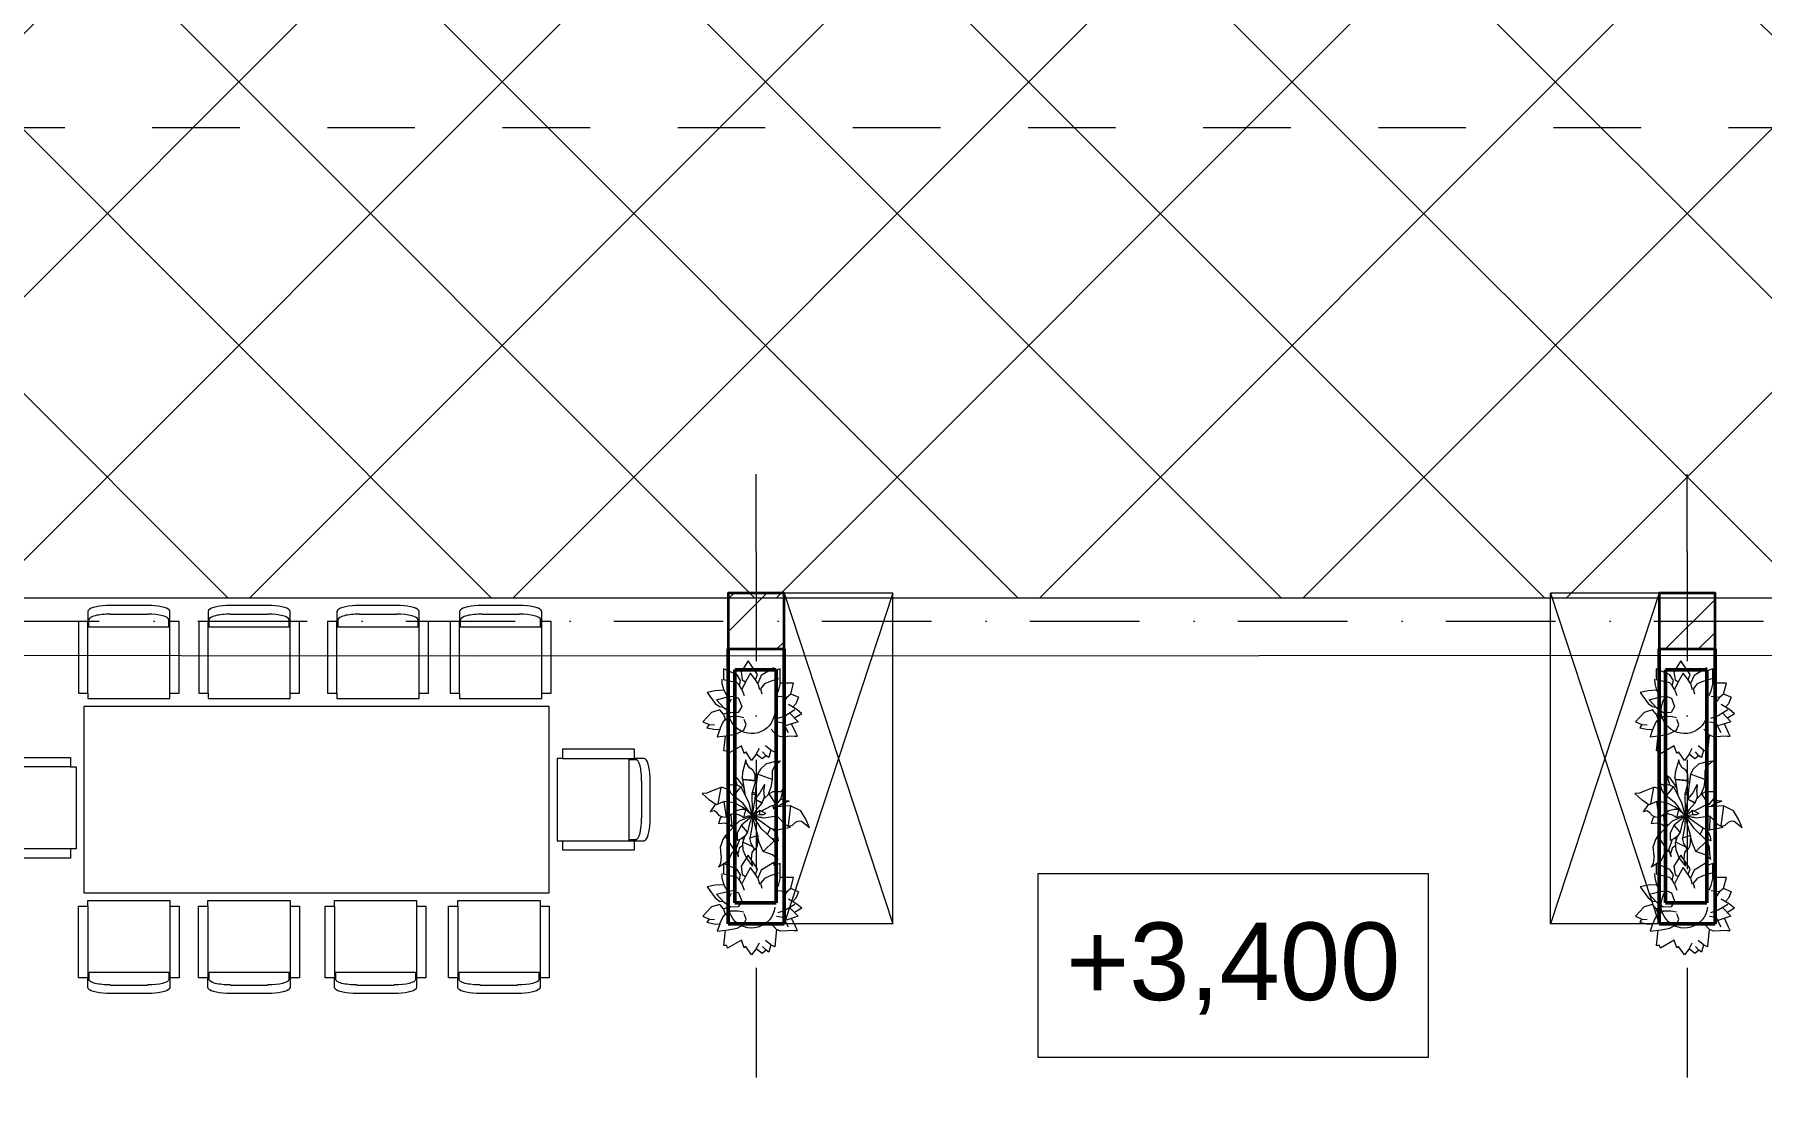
# Model space of a CAD drawing. Header units: millimetres. Extents: x -34838 to 729576, y -214038 to 121482.
# Drawn here: x 563529 to 574659, y -45330 to -38456 of the extents above; entities that cross this region are included whole.
import ezdxf
from ezdxf.enums import TextEntityAlignment as Align

# ---------------------------------------------------------------- set-up
doc = ezdxf.new("R2010")
doc.units = ezdxf.units.MM
doc.header["$MEASUREMENT"] = 0
doc.linetypes.add('Штриховая', pattern=[1128.888893, 564.444447, -564.444447])
doc.linetypes.add('Штрихпунктирная', pattern=[1340.555525, 705.555534, -352.777767, 0, -282.222223])
for name, color, linetype, lineweight in [('0_Ном._пера__1', 7, 'Continuous', 13), ('0_Ном._пера__150', 7, 'Continuous', 50), ('_ ГП _СПОРУДИ.3Д_Ном._пера__1', 7, 'Continuous', 13), ('А _ ОСІ КООРДИНАЦІЙНІ.3D_Ном._пера__105', 7, 'Continuous', 13), ('А _ ОСІ КООРДИНАЦІЙНІ.3D_Ном._пера__25', 7, 'Continuous', 0), ('АБ _ 1 _ КОЛОНИ _ КБ.3D_Ном._пера__28', 7, 'Continuous', 35), ('АП _ 0 _ МЕБЛІ .3D_Ном._пера__1', 7, 'Continuous', 13), ('АП _ 0 _ МЕБЛІ .3D_Ном._пера__19', 255, 'Continuous', 13), ('АП _ ТЕП _ ЗОНИ ПРИМІЩЕНЬ .3D_Ном._пера__122', 255, 'Continuous', 0)]:
    doc.layers.add(name, color=color, linetype=linetype, lineweight=lineweight)
for name, color, linetype, lineweight, true_color in [('0_Ном._пера__54', 7, 'Continuous', 15, 0x5f5f5f), ('_ ГП _СПОРУДИ.3Д_Ном._пера__253', 7, 'Continuous', 13, 0xdadada), ('АП _ 0 _ ОБЛАДНАННЯ (НИЖНЄ).3D_Ном._пера__4', 7, 'Continuous', 15, 0x969696)]:
    doc.layers.add(name, color=color, linetype=linetype, lineweight=lineweight, true_color=true_color)
for name, color, linetype in [('_ ГП _СПОРУДИ.3Д', 7, 'Continuous'), ('А _ ОСІ КООРДИНАЦІЙНІ.3D', 7, 'Continuous'), ('АБ _ 1 _ КОЛОНИ _ КБ.3D', 7, 'Continuous'), ('АП _ 0 _ МЕБЛІ .3D', 7, 'Continuous'), ('АП _ 0 _ ОБЛАДНАННЯ (НИЖНЄ).3D', 7, 'Continuous')]:
    doc.layers.add(name, color=color, linetype=linetype)
doc.styles.add('СГЕНЕРИР_СТИЛЬ_1', font='Arial.ttf')
pattern_1 = [(45, (0, 0), (-318.198, 318.198), []), (45, (-106.07, 106.07), (-318.198, 318.198), [])]

# ---------------------------------------------------------------- blocks, each defined once
blk = doc.blocks.new('Перекрытие_2_4', base_point=(-3125, 12148))
at = {"layer": '_ ГП _СПОРУДИ.3Д_Ном._пера__253', "linetype": 'Continuous', "lineweight": 13, "true_color": 0xdadada}
h = blk.add_hatch(dxfattribs=at)
h.set_pattern_fill('Г___ТРОТУАРИ_М500_0004', color=254, style=0, pattern_type=2)
h.set_pattern_definition([(45, (-275, 12150), (-848.528, 848.528), []), (315, (-275, 12150), (848.528, 848.528), [])])
h.paths.add_polyline_path([(-3125, 12148), (-3125, 10008), (-2650, 9430), (-2650, 9150), (-75, 9150), (-75, 12150), (70932, 12150), (96193, 12150), (96203, 17088), (94983, 22022), (80176, 15996), (78930, 17528), (76339, 16080), (47497, 16080), (47497, 16180), (42497, 16180), (42497, 16080), (32905, 16080), (30405, 16080), (-1129, 16080), (-3125, 16080), (-3125, 12148)])
at = {"layer": '_ ГП _СПОРУДИ.3Д_Ном._пера__1', "color": 7, "linetype": 'Continuous', "lineweight": 13, "flags": 128}
blk.add_lwpolyline([(-3125, 12148), (-3125, 10008), (-2650, 9430), (-2650, 9150), (-75, 9150), (-75, 12150), (70932, 12150), (96193, 12150), (96203, 17088), (94983, 22022), (80176, 15996), (78930, 17528), (76339, 16080), (47497, 16080), (47497, 16180), (42497, 16180), (42497, 16080), (32905, 16080), (30405, 16080), (-1129, 16080), (-3125, 16080), (-3125, 12148)], close=True, dxfattribs=at)
blk = doc.blocks.new('Колонна_5_4', base_point=(48000, 12000))
at = {"layer": 'АБ _ 1 _ КОЛОНИ _ КБ.3D', "linetype": 'Continuous', "lineweight": 0, "true_color": 0x000000}
h = blk.add_hatch(dxfattribs=at)
h.set_pattern_fill('М___МЕТАЛ_СТАЛЬ_0004', color=18, style=0, pattern_type=2)
h.set_pattern_definition(pattern_1)
h.paths.add_polyline_path([(47820, 11820), (48180, 11820), (48180, 12180), (47820, 12180)])
at = {"layer": 'АБ _ 1 _ КОЛОНИ _ КБ.3D_Ном._пера__28', "color": 7, "linetype": 'Continuous', "lineweight": 35, "flags": 128}
blk.add_lwpolyline([(47820, 11820), (48180, 11820), (48180, 12180), (47820, 12180)], close=True, dxfattribs=at)
blk = doc.blocks.new('Колонна_27_4', base_point=(42000, 12000))
at = {"layer": 'АБ _ 1 _ КОЛОНИ _ КБ.3D', "linetype": 'Continuous', "lineweight": 0, "true_color": 0x000000}
h = blk.add_hatch(dxfattribs=at)
h.set_pattern_fill('М___МЕТАЛ_СТАЛЬ_0004', color=18, style=0, pattern_type=2)
h.set_pattern_definition(pattern_1)
h.paths.add_polyline_path([(41820, 11820), (42180, 11820), (42180, 12180), (41820, 12180)])
at = {"layer": 'АБ _ 1 _ КОЛОНИ _ КБ.3D_Ном._пера__28', "color": 7, "linetype": 'Continuous', "lineweight": 35, "flags": 128}
blk.add_lwpolyline([(41820, 11820), (42180, 11820), (42180, 12180), (41820, 12180)], close=True, dxfattribs=at)
blk = doc.blocks.new('Модель Комнатного Растения 22')
at = {"layer": 'АП _ 0 _ ОБЛАДНАННЯ (НИЖНЄ).3D_Ном._пера__4', "color": 252, "linetype": 'Continuous', "lineweight": 15, "true_color": 0x969696}
for p, q in [((-183, 176), (-183, 267)), ((-183, 267), (-146, 254)), ((-146, 254), (-144, 273)), ((-144, 273), (-62, 224)), ((-62, 224), (-40, 172)), ((-37, 231), (23, 319)), ((-25, 196), (-37, 231)), ((-25, 196), (7, 240)), ((7, 240), (39, 183)), ((23, 319), (68, 249)), ((68, 249), (60, 196)), ((71, 193), (94, 228)), ((94, 228), (182, 267)), ((182, 267), (182, 199)), ((-252, 105), (-271, 176)), ((-271, 176), (-183, 176)), ((-183, 177), (-171, 124)), ((-174, 203), (-119, 186)), ((-171, 124), (-157, 93)), ((-119, 186), (-83, 170)), ((-83, 170), (-57, 139)), ((-57, 139), (-65, 107)), ((-40, 172), (-50, 134)), ((-40, 172), (-25, 196)), ((60, 196), (39, 183)), ((39, 183), (64, 135)), ((64, 135), (48, 95)), ((64, 135), (79, 161)), ((79, 161), (71, 193)), ((96, 179), (77, 157)), ((182, 199), (96, 179)), ((179, 129), (155, 86)), ((191, 174), (179, 129)), ((179, 129), (234, 126)), ((192, 201), (191, 174)), ((234, 126), (286, 115)), ((286, 115), (234, 45)), ((-323, -22), (-291, 5)), ((-302, 84), (-252, 105)), ((-302, 84), (-284, 42)), ((-291, 5), (-238, 37)), ((-284, 42), (-265, 21)), ((-279, 3), (-218, -35)), ((-252, 105), (-226, 83)), ((-226, 83), (-172, 90)), ((-226, 83), (-201, 48)), ((84, 78), (64, 24)), ((64, 24), (86, -13)), ((118, 92), (84, 78)), ((155, 86), (118, 92)), ((136, -15), (177, 14)), ((227, 68), (155, 86)), ((177, 14), (227, 68)), ((181, -25), (205, 3)), ((206, 24), (184, 21)), ((205, 3), (259, -14)), ((234, 45), (206, 24)), ((-323, -22), (-277, -50)), ((-300, -73), (-247, -19)), ((-300, -73), (-216, -100)), ((-284, -145), (-258, -87)), ((-238, -145), (-205, -82)), ((-218, -35), (-168, -52)), ((-205, -82), (-161, -76)), ((35, -92), (48, -58)), ((50, -127), (35, -92)), ((87, -38), (51, -46)), ((86, -13), (136, -15)), ((134, -39), (87, -38)), ((170, -62), (134, -39)), ((152, -17), (181, -25)), ((181, -25), (170, -62)), ((185, -79), (170, -62)), ((206, -127), (185, -79)), ((274, -92), (240, -94)), ((259, -14), (315, -74)), ((315, -74), (274, -92)), ((274, -92), (288, -112)), ((-296, -166), (-284, -145)), ((-277, -166), (-296, -166)), ((-277, -166), (-187, -170)), ((-187, -170), (-161, -160)), ((-161, -160), (-125, -121)), ((-161, -160), (-158, -178)), ((-158, -178), (-149, -270)), ((94, -150), (50, -127)), ((150, -162), (94, -150)), ((221, -170), (150, -162)), ((179, -261), (168, -164)), ((244, -122), (205, -124)), ((205, -124), (221, -170)), ((288, -112), (244, -122)), ((-149, -270), (-124, -257)), ((-124, -257), (-89, -229)), ((-124, -257), (-111, -304)), ((-111, -304), (-93, -293)), ((-93, -293), (-71, -268)), ((-93, -293), (-68, -313)), ((-68, -313), (-30, -283)), ((-30, -283), (-50, -244)), ((-30, -283), (0, -323)), ((0, -323), (38, -268)), ((38, -268), (48, -277)), ((48, -277), (65, -228)), ((65, -228), (155, -280)), ((155, -280), (160, -262)), ((160, -262), (179, -261))]:
    blk.add_line(p, q, dxfattribs=at)
blk.add_arc((0, 0), 150, 186.1323, 29.8574, dxfattribs=at)
blk = doc.blocks.new('Модель Комнатного Растения 22_2')
at = {"layer": 'АП _ 0 _ ОБЛАДНАННЯ (НИЖНЄ).3D_Ном._пера__4', "color": 252, "linetype": 'Continuous', "lineweight": 15, "true_color": 0x969696}
for p, q in [((-182, 353), (-138, 349)), ((-182, 353), (-147, 326)), ((-182, 353), (-138, 349)), ((-182, 353), (-147, 326)), ((-138, 349), (-87, 334)), ((-138, 349), (-87, 334)), ((-87, 334), (-52, 301)), ((-87, 334), (-52, 301)), ((19, 309), (37, 339)), ((19, 309), (37, 339)), ((37, 339), (41, 361)), ((37, 339), (41, 361)), ((41, 361), (64, 279)), ((41, 361), (64, 279)), ((-147, 326), (-128, 291)), ((-147, 326), (-128, 291)), ((-128, 291), (-128, 235)), ((-128, 291), (-128, 235)), ((-128, 235), (-34, 268)), ((-128, 235), (-34, 268)), ((-128, 235), (-120, 186)), ((-128, 235), (-120, 186)), ((-52, 301), (-34, 268)), ((-52, 301), (-34, 268)), ((-34, 268), (-21, 170)), ((-34, 268), (-21, 170)), ((-20, 224), (57, 233)), ((-20, 224), (57, 233)), ((-20, 224), (0, 148)), ((-20, 224), (0, 148)), ((-19, 227), (-18, 266)), ((-19, 227), (-18, 266)), ((-19, 227), (62, 234)), ((-19, 227), (62, 234)), ((-18, 266), (-4, 294)), ((-18, 266), (-4, 294)), ((-4, 294), (19, 309)), ((-4, 294), (19, 309)), ((44, 133), (62, 234)), ((44, 133), (62, 234)), ((62, 234), (66, 246)), ((62, 234), (66, 246)), ((63, 197), (95, 240)), ((63, 197), (95, 240)), ((64, 279), (66, 246)), ((64, 279), (66, 246)), ((95, 240), (115, 257)), ((95, 240), (115, 257)), ((98, 199), (115, 257)), ((98, 199), (115, 257)), ((-198, 174), (-183, 155)), ((-198, 174), (-182, 107)), ((-198, 174), (-183, 155)), ((-198, 174), (-182, 107)), ((-183, 155), (-158, 154)), ((-183, 155), (-158, 154)), ((-158, 154), (-132, 156)), ((-158, 154), (-132, 156)), ((-154, 73), (-109, 142)), ((-154, 73), (-109, 142)), ((-132, 156), (-109, 142)), ((-132, 156), (-109, 142)), ((-120, 186), (-100, 134)), ((-120, 186), (-100, 134)), ((-109, 142), (-73, 108)), ((-109, 142), (-73, 108)), ((-79, 124), (-75, 165)), ((-79, 124), (-75, 165)), ((-79, 124), (-62, 82)), ((-79, 124), (-62, 82)), ((-78, 202), (-75, 165)), ((-78, 202), (-49, 148)), ((-78, 202), (-75, 165)), ((-78, 202), (-49, 148)), ((-49, 148), (-16, 107)), ((-49, 148), (-16, 107)), ((-21, 170), (-17, 110)), ((-21, 170), (-17, 110)), ((-19, 146), (-9, 148)), ((-19, 146), (-9, 148)), ((-17, 136), (-8, 138)), ((-17, 136), (-8, 138)), ((-9, 148), (-1, 148)), ((-9, 148), (-1, 148)), ((-8, 138), (-2, 138)), ((-8, 138), (-2, 138)), ((-2, 23), (0, 148)), ((-2, 23), (0, 148)), ((20, 85), (75, 190)), ((20, 85), (75, 190)), ((48, 148), (51, 146)), ((48, 148), (51, 146)), ((52, 177), (63, 197)), ((52, 177), (63, 197)), ((59, 79), (121, 129)), ((59, 79), (121, 129)), ((75, 190), (121, 129)), ((75, 190), (121, 129)), ((76, 188), (99, 198)), ((76, 188), (99, 198)), ((99, 198), (117, 199)), ((99, 198), (117, 199)), ((117, 199), (140, 197)), ((117, 199), (140, 197)), ((121, 129), (139, 146)), ((121, 129), (139, 146)), ((139, 146), (152, 174)), ((139, 146), (152, 174)), ((140, 197), (159, 206)), ((140, 197), (159, 206)), ((148, 165), (193, 182)), ((148, 165), (193, 182)), ((152, 174), (159, 206)), ((152, 174), (159, 206)), ((193, 182), (204, 183)), ((193, 182), (204, 183)), ((204, 183), (222, 78)), ((204, 183), (258, 162)), ((204, 183), (222, 78)), ((204, 183), (258, 162)), ((258, 162), (294, 147)), ((258, 162), (294, 147)), ((276, 102), (324, 145)), ((276, 102), (324, 145)), ((294, 147), (324, 145)), ((294, 147), (324, 145)), ((-345, -21), (-312, 33)), ((-345, -21), (-312, 33)), ((-312, 33), (-247, 65)), ((-312, 33), (-247, 65)), ((-247, 65), (-230, -64)), ((-247, 65), (-156, 58)), ((-247, 65), (-230, -64)), ((-247, 65), (-156, 58)), ((-237, 94), (-212, 98)), ((-237, 94), (-212, 98)), ((-237, 94), (-196, 79)), ((-237, 94), (-196, 79)), ((-212, 98), (-183, 110)), ((-212, 98), (-183, 110)), ((-196, 79), (-167, 60)), ((-196, 79), (-167, 60)), ((-182, 107), (-154, 73)), ((-182, 107), (-154, 73)), ((-156, 58), (-137, 54)), ((-156, 58), (-137, 54)), ((-154, 73), (-119, 63)), ((-154, 73), (-119, 63)), ((-140, 42), (-132, 66)), ((-140, 42), (-132, 66)), ((-119, 63), (-59, 31)), ((-119, 63), (-59, 31)), ((-88, 16), (-48, 34)), ((-88, 16), (-48, 34)), ((-88, 16), (-72, 6)), ((-88, 16), (-72, 6)), ((-72, 6), (-49, 7)), ((-72, 6), (-49, 7)), ((-64, 83), (-16, 107)), ((-64, 83), (-16, 107)), ((-64, 83), (-62, 82)), ((-64, 83), (-62, 82)), ((-62, 82), (-16, 107)), ((-62, 82), (-16, 107)), ((-62, 82), (-27, 42)), ((-62, 82), (-27, 42)), ((-49, 7), (-48, 34)), ((-49, 7), (-48, 34)), ((-49, 7), (-1, -2)), ((-49, 7), (-1, -2)), ((-48, 34), (-6, 2)), ((-48, 34), (-6, 2)), ((-27, 42), (-8, 12)), ((-27, 42), (-8, 12)), ((-16, 107), (0, 5)), ((-16, 107), (0, 5)), ((-6, 12), (1, -2)), ((-6, 12), (1, -2)), ((-5, 1), (1, -2)), ((-5, 1), (1, -2)), ((0, 4), (20, 85)), ((0, 4), (20, 85)), ((0, 3), (17, 17)), ((0, 3), (17, 17)), ((0, 0), (8, 2)), ((0, 0), (8, 2)), ((7, 9), (59, 79)), ((7, 9), (59, 79)), ((8, 8), (43, 42)), ((8, 8), (43, 42)), ((43, 42), (56, -12)), ((43, 42), (71, 42)), ((43, 42), (56, -12)), ((43, 42), (71, 42)), ((47, 43), (64, 57)), ((47, 43), (64, 57)), ((64, 57), (118, 83)), ((64, 57), (118, 83)), ((65, -3), (82, 4)), ((65, -3), (82, 4)), ((71, 42), (104, 33)), ((71, 42), (104, 33)), ((82, 4), (123, 18)), ((82, 4), (123, 18)), ((104, 33), (123, 18)), ((104, 33), (123, 18)), ((110, 13), (137, 8)), ((110, 13), (137, 8)), ((118, 83), (181, 93)), ((118, 83), (181, 93)), ((130, -71), (137, 6)), ((130, -71), (137, 6)), ((137, 8), (167, -10)), ((137, 8), (167, -10)), ((167, -10), (181, 93)), ((167, -10), (181, 93)), ((181, 93), (243, 66)), ((181, 93), (243, 66)), ((188, -8), (211, 0)), ((188, -8), (211, 0)), ((211, 0), (229, 21)), ((211, 0), (229, 21)), ((229, 21), (247, 33)), ((229, 21), (247, 33)), ((233, 71), (276, 102)), ((233, 71), (276, 102)), ((243, 66), (271, 27)), ((243, 66), (271, 27)), ((247, 33), (271, 27)), ((247, 33), (271, 27)), ((-368, -78), (-345, -21)), ((-368, -78), (-345, -21)), ((-368, -78), (-317, -37)), ((-368, -78), (-317, -37)), ((-317, -37), (-297, -35)), ((-317, -37), (-297, -35)), ((-297, -35), (-277, -43)), ((-297, -35), (-277, -43)), ((-277, -43), (-257, -61)), ((-277, -43), (-257, -61)), ((-257, -61), (-234, -69)), ((-257, -61), (-234, -69)), ((-246, -75), (-213, -57)), ((-246, -75), (-213, -57)), ((-246, -75), (-158, -93)), ((-246, -75), (-158, -93)), ((-213, -57), (-160, -2)), ((-213, -57), (-160, -2)), ((-164, -137), (-153, -110)), ((-164, -137), (-153, -110)), ((-160, -2), (-158, -93)), ((-160, -2), (-73, -15)), ((-160, -2), (-158, -93)), ((-160, -2), (-73, -15)), ((-158, -93), (-118, -82)), ((-158, -93), (-118, -82)), ((-153, -110), (-129, -86)), ((-153, -110), (-129, -86)), ((-141, -160), (-58, -82)), ((-141, -160), (-58, -82)), ((-118, -82), (-9, -4)), ((-118, -82), (-9, -4)), ((-114, -82), (-98, -117)), ((-114, -82), (-98, -117)), ((-73, -15), (-9, -4)), ((-73, -15), (-9, -4)), ((-72, -14), (-71, -14)), ((-72, -14), (-71, -14)), ((-65, -13), (-63, -12)), ((-65, -13), (-63, -12)), ((-59, -11), (-54, -10)), ((-59, -11), (-54, -10)), ((-58, -82), (-5, -2)), ((-58, -82), (-5, -2)), ((-52, -10), (-20, -3)), ((-52, -10), (-20, -3)), ((-35, -126), (-1, -2)), ((-35, -126), (-1, -2)), ((-4, -1), (-2, -1)), ((-4, -1), (-2, -1)), ((-3, -1), (-1, -2)), ((-3, -1), (-1, -2)), ((-1, -2), (2, -64)), ((-1, -2), (2, -64)), ((2, -64), (17, -144)), ((2, -64), (17, -144)), ((4, -2), (28, -1)), ((4, -2), (28, -1)), ((4, -9), (18, -49)), ((4, -9), (18, -49)), ((6, -6), (70, -59)), ((6, -6), (70, -59)), ((10, -3), (84, -34)), ((10, -3), (84, -34)), ((18, -49), (31, -104)), ((18, -49), (31, -104)), ((28, -1), (56, -12)), ((28, -1), (56, -12)), ((31, -104), (70, -59)), ((31, -104), (70, -59)), ((31, -104), (48, -130)), ((31, -104), (48, -130)), ((56, -12), (65, -3)), ((56, -12), (65, -3)), ((70, -59), (97, -110)), ((70, -59), (97, -110)), ((84, -34), (175, -128)), ((84, -34), (175, -128)), ((97, -110), (97, -158)), ((97, -110), (97, -158)), ((109, -58), (130, -71)), ((109, -58), (130, -71)), ((110, -62), (111, -59)), ((110, -62), (111, -59)), ((130, -71), (149, -55)), ((130, -71), (149, -55)), ((149, -55), (178, -47)), ((149, -55), (178, -47)), ((167, -10), (188, -8)), ((167, -10), (188, -8)), ((178, -47), (219, -52)), ((178, -47), (219, -52)), ((198, -4), (208, -14)), ((198, -4), (208, -14)), ((208, -14), (219, -52)), ((208, -14), (219, -52)), ((-168, -160), (-164, -137)), ((-168, -160), (-164, -137)), ((-168, -160), (-127, -146)), ((-168, -160), (-127, -146)), ((-159, -246), (-157, -201)), ((-159, -246), (-157, -201)), ((-157, -201), (-141, -160)), ((-157, -201), (-141, -160)), ((-141, -160), (-70, -230)), ((-141, -160), (-70, -230)), ((-70, -230), (-45, -172)), ((-70, -230), (-45, -172)), ((-45, -172), (-35, -132)), ((-45, -172), (-35, -132)), ((-38, -144), (-34, -146)), ((-38, -144), (-34, -146)), ((-35, -126), (-31, -192)), ((-35, -126), (17, -144)), ((-35, -126), (-31, -192)), ((-35, -126), (17, -144)), ((-31, -192), (-17, -218)), ((-31, -192), (-17, -218)), ((-17, -218), (7, -178)), ((-17, -218), (7, -178)), ((-13, -213), (3, -235)), ((-13, -213), (3, -235)), ((-7, -202), (61, -170)), ((-7, -202), (61, -170)), ((7, -178), (17, -144)), ((7, -178), (17, -144)), ((38, -270), (58, -220)), ((38, -270), (58, -220)), ((48, -130), (73, -147)), ((48, -130), (73, -147)), ((51, -133), (61, -170)), ((51, -133), (61, -170)), ((57, -152), (68, -144)), ((57, -152), (68, -144)), ((58, -220), (61, -170)), ((58, -220), (61, -170)), ((61, -191), (84, -208)), ((61, -191), (84, -208)), ((73, -147), (97, -158)), ((73, -147), (97, -158)), ((83, -153), (110, -228)), ((83, -153), (110, -228)), ((84, -208), (91, -238)), ((84, -208), (91, -238)), ((90, -263), (105, -216)), ((90, -263), (105, -216)), ((110, -228), (175, -128)), ((110, -228), (175, -128)), ((175, -128), (191, -152)), ((175, -128), (191, -152)), ((191, -152), (206, -198)), ((191, -152), (206, -198)), ((200, -257), (206, -198)), ((200, -257), (206, -198)), ((-165, -282), (-159, -246)), ((-165, -282), (-159, -246)), ((-165, -282), (-130, -250)), ((-165, -282), (-130, -250)), ((-130, -250), (-100, -241)), ((-130, -250), (-100, -241)), ((-100, -241), (-70, -230)), ((-100, -241), (-70, -230)), ((-4, -323), (38, -270)), ((-4, -323), (38, -270)), ((-4, -323), (8, -276)), ((-4, -323), (8, -276)), ((3, -235), (8, -276)), ((3, -235), (8, -276)), ((90, -263), (91, -238)), ((90, -263), (91, -238)), ((110, -228), (132, -237)), ((110, -228), (132, -237)), ((132, -237), (142, -262)), ((132, -237), (142, -262)), ((142, -262), (158, -293)), ((142, -262), (158, -293)), ((158, -293), (219, -330)), ((158, -293), (219, -330)), ((200, -257), (205, -306)), ((200, -257), (205, -306)), ((205, -306), (219, -330)), ((205, -306), (219, -330))]:
    blk.add_line(p, q, dxfattribs=at)
blk = doc.blocks.new('Стол Обеденный 01 22_2')
at = {"layer": 'АП _ 0 _ МЕБЛІ .3D_Ном._пера__1', "color": 7, "linetype": 'Continuous', "lineweight": 13}
for p, q in [((3000, 1200), (0, 1200)), ((0, 1200), (0, 0)), ((3000, 0), (3000, 1200)), ((0, 0), (3000, 0))]:
    blk.add_line(p, q, dxfattribs=at)
at = {"layer": 'АП _ 0 _ МЕБЛІ .3D_Ном._пера__19', "color": 255, "linetype": 'Continuous', "lineweight": 13}
for p, q in [((3000, 1200), (0, 1200)), ((0, 1200), (0, 0)), ((3000, 0), (3000, 1200)), ((0, 0), (3000, 0))]:
    blk.add_line(p, q, dxfattribs=at)
blk = doc.blocks.new('Кресло 01 22_2')
at = {"layer": 'АП _ 0 _ МЕБЛІ .3D_Ном._пера__1', "color": 7, "linetype": 'Continuous', "lineweight": 13}
for p, q in [((63, 567), (60, 561)), ((60, 561), (60, 559)), ((60, 559), (60, 559)), ((60, 559), (60, 498)), ((64, 569), (63, 568)), ((63, 568), (63, 567)), ((71, 576), (64, 570)), ((64, 570), (64, 569)), ((72, 576), (71, 576)), ((82, 582), (72, 576)), ((83, 582), (82, 582)), ((97, 587), (83, 582)), ((114, 592), (97, 587)), ((115, 592), (114, 592)), ((135, 595), (115, 592)), ((157, 598), (135, 595)), ((180, 599), (157, 598)), ((205, 600), (180, 599)), ((445, 600), (205, 600)), ((470, 599), (445, 600)), ((493, 598), (470, 599)), ((515, 595), (493, 598)), ((535, 592), (515, 595)), ((536, 592), (535, 592)), ((553, 587), (536, 592)), ((567, 582), (553, 587)), ((568, 582), (567, 582)), ((578, 576), (568, 582)), ((579, 576), (578, 576)), ((586, 570), (579, 576)), ((586, 569), (586, 570)), ((587, 568), (586, 569)), ((587, 567), (587, 568)), ((590, 561), (587, 567)), ((590, 559), (590, 561)), ((590, 498), (590, 559)), ((590, 559), (590, 559)), ((60, 498), (0, 498)), ((0, 498), (0, 36)), ((60, 36), (60, 498)), ((60, 462), (590, 462)), ((67, 462), (67, 510)), ((205, 545), (445, 545)), ((583, 462), (583, 510)), ((650, 498), (590, 498)), ((590, 36), (590, 498)), ((650, 36), (650, 498)), ((0, 36), (60, 36)), ((60, 36), (60, 0)), ((60, 0), (590, 0)), ((590, 0), (590, 36)), ((590, 36), (650, 36))]:
    blk.add_line(p, q, dxfattribs=at)
for centre, start_param, end_param in [((205, 510), 1.570796, 3.141593), ((445, 510), 0, 1.570796)]:
    blk.add_ellipse(centre, major_axis=(137, 0), ratio=0.252258, start_param=start_param, end_param=end_param, dxfattribs=at)
blk = doc.blocks.new('Стандартный Маркер Сетки')
at = {"layer": 'А _ ОСІ КООРДИНАЦІЙНІ.3D_Ном._пера__105', "color": 7, "linetype": 'Штрихпунктирная', "lineweight": 13}
for q in [(0, 0), (18399, 0)]:
    blk.add_line((500, 0), q, dxfattribs=at)
at = {"layer": 'А _ ОСІ КООРДИНАЦІЙНІ.3D_Ном._пера__25', "color": 7, "lineweight": 0, "style": 'СГЕНЕРИР_СТИЛЬ_1'}
blk.add_attdef('AC_MarkerText_1', text='', height=700, rotation=90, dxfattribs=at).set_placement((19899, 40), align=Align.MIDDLE_CENTER)
blk = doc.blocks.new('Стандартный Маркер Сетки_2')
at = {"layer": 'А _ ОСІ КООРДИНАЦІЙНІ.3D_Ном._пера__105', "color": 7, "linetype": 'Штрихпунктирная', "lineweight": 13}
blk.add_line((500, 0), (99754.182117, 0), dxfattribs=at)
at = {"layer": 'А _ ОСІ КООРДИНАЦІЙНІ.3D_Ном._пера__25', "color": 7, "lineweight": 0, "style": 'СГЕНЕРИР_СТИЛЬ_1'}
blk.add_attdef('AC_MarkerText_1', text='', height=700, dxfattribs=at).set_placement((-1000, 40.005), align=Align.MIDDLE_CENTER)

msp = doc.modelspace()

# ---------------------------------------------------------------- linework, layer by layer
at = {"layer": '0_Ном._пера__1', "color": 7, "linetype": 'Continuous', "lineweight": 13}
for p, q in [((568360, -44184.5), (568360, -42054.5)), ((568360, -42054.5), (569060, -44184.5)), ((569060, -42054.5), (568360, -44184.5)), ((569060, -42054.5), (568360, -42054.5)), ((569060, -44184.5), (569060, -42054.5)), ((573300, -44184.5), (573300, -42054.5)), ((573300, -42054.5), (574000, -44184.5)), ((574000, -42054.5), (573300, -44184.5)), ((574000, -42054.5), (573300, -42054.5)), ((574000, -44184.5), (574000, -42054.5)), ((569060, -44184.5), (568360, -44184.5)), ((574000, -44184.5), (573300, -44184.5))]:
    msp.add_line(p, q, dxfattribs=at)
at = {"layer": '0_Ном._пера__1', "color": 7, "linetype": 'Continuous', "lineweight": 13, "flags": 128}
msp.add_lwpolyline([(569997.9, -43860.4), (572509.9, -43860.4), (572509.9, -45046.1), (569997.9, -45046.1)], close=True, dxfattribs=at)
at = {"layer": '0_Ном._пера__150', "color": 7, "linetype": 'Continuous', "lineweight": 50}
for p, q in [((568000, -44184.5), (568000, -42414.5)), ((568360, -42414.5), (568360, -44184.5)), ((574000, -44184.5), (574000, -42414.5)), ((574360, -42414.5), (574360, -44184.5)), ((568041.1, -42549.5), (568307.6, -42549.5)), ((568041.1, -44049.5), (568041.1, -42549.5)), ((568307.6, -42549.5), (568307.6, -44049.5)), ((574041.1, -42549.5), (574307.6, -42549.5)), ((574041.1, -44049.5), (574041.1, -42549.5)), ((574307.6, -42549.5), (574307.6, -44049.5)), ((568041.1, -44049.5), (568307.6, -44049.5)), ((574041.1, -44049.5), (574307.6, -44049.5)), ((568000, -44184.5), (568360, -44184.5)), ((574000, -44184.5), (574360, -44184.5))]:
    msp.add_line(p, q, dxfattribs=at)
at = {"layer": '0_Ном._пера__54', "color": 251, "linetype": 'Штриховая', "lineweight": 15, "true_color": 0x5f5f5f}
msp.add_line((525905, -39054.5), (622430, -39054.5), dxfattribs=at)
at = {"layer": 'АП _ ТЕП _ ЗОНИ ПРИМІЩЕНЬ .3D_Ном._пера__122', "color": 255, "linetype": 'Continuous', "lineweight": 0, "flags": 128}
msp.add_lwpolyline([(526527.6, -56226.9), (598000, -56226.9), (598000, -42456.9), (576482.6, -42456.9), (576480.3, -42456.1), (566361, -42461), (562580, -42456.1), (557981.7, -42460.2), (526527.6, -42456.1)], close=True, dxfattribs=at)

# ---------------------------------------------------------------- block references
at = {"layer": '_ ГП _СПОРУДИ.3Д', "color": 7, "linetype": 'Continuous', "lineweight": 13}
msp.add_blockref('Перекрытие_2_4', (523055, -42086.4), dxfattribs=at)
at = {"layer": 'А _ ОСІ КООРДИНАЦІЙНІ.3D', "color": 7, "linetype": 'Continuous', "lineweight": 60, "zscale": 1000}
msp.add_blockref('Стандартный Маркер Сетки_2', (521180, -42234.5), dxfattribs=at)
at = {"layer": 'А _ ОСІ КООРДИНАЦІЙНІ.3D', "color": 7, "linetype": 'Continuous', "lineweight": 60, "zscale": 1000, "rotation": 270}
for p in [(568180, -41287.4), (574180, -41287.4)]:
    msp.add_blockref('Стандартный Маркер Сетки', p, dxfattribs=at)
at = {"layer": 'АБ _ 1 _ КОЛОНИ _ КБ.3D', "color": 7, "lineweight": 35}
for name, p in [('Колонна_27_4', (568180, -42234.5)), ('Колонна_5_4', (574180, -42234.5))]:
    msp.add_blockref(name, p, dxfattribs=at)
at = {"layer": 'АП _ 0 _ МЕБЛІ .3D', "color": 7, "linetype": 'Continuous', "lineweight": 13, "zscale": 1000}
for name, p in [('Кресло 01 22_2', (563811.4, -42734.5)), ('Кресло 01 22_2', (564586.6, -42734.5)), ('Кресло 01 22_2', (565417.7, -42734.5)), ('Кресло 01 22_2', (566207.6, -42734.5)), ('Стол Обеденный 01 22_2', (563846.4, -43984.5))]:
    msp.add_blockref(name, p, dxfattribs=at)
at = {"layer": 'АП _ 0 _ МЕБЛІ .3D', "color": 7, "linetype": 'Continuous', "lineweight": 13, "zscale": 1000, "rotation": 270}
msp.add_blockref('Кресло 01 22_2', (566896.4, -43059.5), dxfattribs=at)
at = {"layer": 'АП _ 0 _ МЕБЛІ .3D', "color": 7, "linetype": 'Continuous', "lineweight": 13, "xscale": -1, "zscale": 1000}
for p, rotation in [((563796.4, -43112.8), 90), ((563811.4, -44034.5), 180), ((564585.6, -44034.5), 180), ((565401.4, -44034.5), 180), ((566196.4, -44034.5), 180)]:
    msp.add_blockref('Кресло 01 22_2', p, dxfattribs=dict(at, rotation=rotation))
at = {"layer": 'АП _ 0 _ ОБЛАДНАННЯ (НИЖНЄ).3D', "color": 7, "linetype": 'Continuous', "lineweight": 13, "xscale": -1, "zscale": 1000}
for name, p in [('Модель Комнатного Растения 22', (568150.2, -42809.9)), ('Модель Комнатного Растения 22', (574161.9, -42809.9)), ('Модель Комнатного Растения 22_2', (568154.8, -43489.8)), ('Модель Комнатного Растения 22_2', (574166.4, -43489.8)), ('Модель Комнатного Растения 22', (568150.2, -44062.8)), ('Модель Комнатного Растения 22', (574161.9, -44062.8))]:
    msp.add_blockref(name, p, dxfattribs=at)

# ---------------------------------------------------------------- texts
at = {"layer": '0_Ном._пера__1', "color": 7, "linetype": 'Continuous', "lineweight": 13, "insert": (571253.9, -44473.2), "char_height": 500, "attachment_point": 5, "style": 'СГЕНЕРИР_СТИЛЬ_1'}
msp.add_mtext('\\A1;{\\pqc;\\fArial|b0|i0|c204|p34;+3,400}', dxfattribs=at)

doc.saveas('drawing.dxf')
